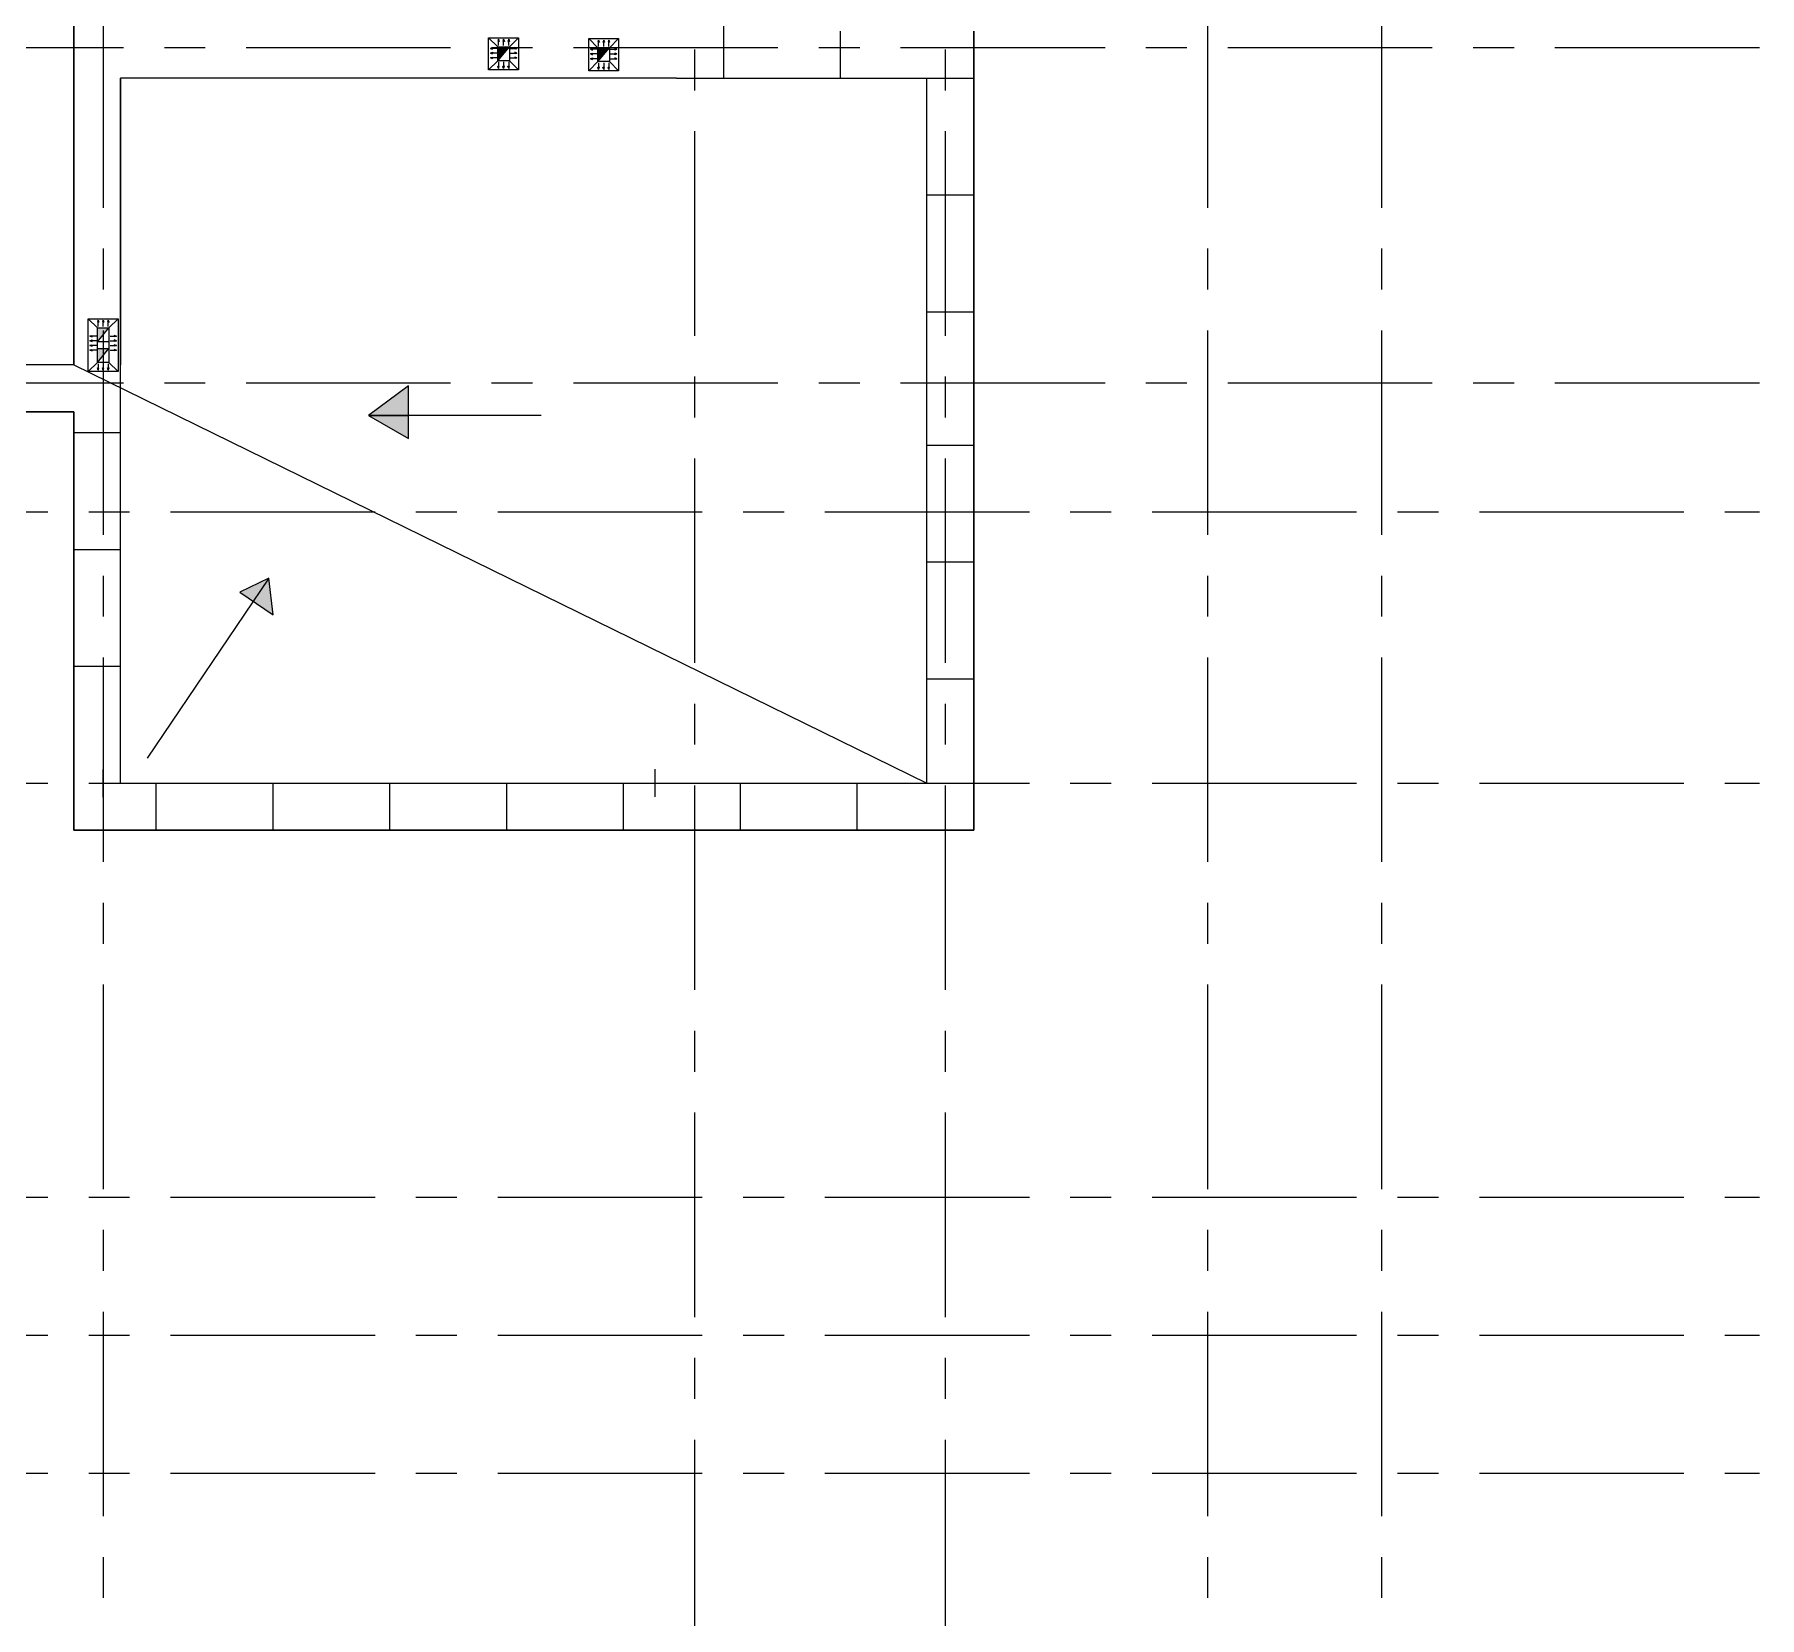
# Model space of a CAD drawing. Header units: millimetres. Extents: x -689206 to 4969298, y -1019800 to 703299.
# Drawn here: x 688309 to 707056, y -646991 to -629782 of the extents above; entities that cross this region are included whole.
import ezdxf

# ---------------------------------------------------------------- set-up
doc = ezdxf.new("R2010")
doc.units = ezdxf.units.MM
doc.linetypes.add('осеваяX2', pattern=[101.6, 63.5, -12.7, 12.7, -12.7])
doc.layers.add('кровля', color=211, linetype='Continuous')
doc.layers.add('четотам', color=7, linetype='Continuous')
for name, color, linetype, lineweight in [('несущие', 7, 'Continuous', 30), ('ПЕРЕГОРОДКИ', 252, 'Continuous', 9), ('РАЗМЕРЫ', 7, 'Continuous', 9), ('стены', 7, 'Continuous', 20)]:
    doc.layers.add(name, color=color, linetype=linetype, lineweight=lineweight)

msp = doc.modelspace()

# ---------------------------------------------------------------- hatches: boundary and pattern name
at = {"layer": 'кровля', "lineweight": 5, "true_color": 0x000000}
h = msp.add_hatch(color=18, dxfattribs=at)
h.dxf.hatch_style = 1
h.paths.add_polyline_path([(693351.7, -629857.3), (693359.9, -629857.3), (693351.7, -629833.7)])
h.paths.add_polyline_path([(693343.6, -629857.3), (693351.7, -629857.3), (693351.7, -629833.7)])
h = msp.add_hatch(color=18, dxfattribs=at)
h.dxf.hatch_style = 1
h.paths.add_polyline_path([(693407, -629857.3), (693415.1, -629857.3), (693407, -629833.7)])
h.paths.add_polyline_path([(693398.9, -629857.3), (693407, -629857.3), (693407, -629833.7)])
h = msp.add_hatch(color=18, dxfattribs=at)
h.dxf.hatch_style = 1
h.paths.add_polyline_path([(693462.3, -629833.7), (693454.1, -629857.3), (693462.3, -629857.3)])
h.paths.add_polyline_path([(693462.3, -629833.7), (693462.3, -629857.3), (693470.4, -629857.3)])
h = msp.add_hatch(color=18, dxfattribs=at)
h.dxf.hatch_style = 1
h.paths.add_polyline_path([(694439.2, -629867.3), (694447.4, -629867.3), (694439.2, -629843.7)])
h.paths.add_polyline_path([(694431.1, -629867.3), (694439.2, -629867.3), (694439.2, -629843.7)])
h = msp.add_hatch(color=18, dxfattribs=at)
h.dxf.hatch_style = 1
h.paths.add_polyline_path([(694494.5, -629867.3), (694502.6, -629867.3), (694494.5, -629843.7)])
h.paths.add_polyline_path([(694486.4, -629867.3), (694494.5, -629867.3), (694494.5, -629843.7)])
h = msp.add_hatch(color=18, dxfattribs=at)
h.dxf.hatch_style = 1
h.paths.add_polyline_path([(694549.8, -629843.7), (694541.6, -629867.3), (694549.8, -629867.3)])
h.paths.add_polyline_path([(694549.8, -629843.7), (694549.8, -629867.3), (694557.9, -629867.3)])
h = msp.add_hatch(color=18, dxfattribs=at)
h.dxf.hatch_style = 1
h.paths.add_polyline_path([(693263, -629933.1), (693286.7, -629941.2), (693286.7, -629933.1)])
h.paths.add_polyline_path([(693263, -629933.1), (693286.7, -629933.1), (693286.7, -629924.9)])
h = msp.add_hatch(color=18, dxfattribs=at)
h.dxf.hatch_style = 1
h.paths.add_polyline_path([(693263, -629984.3), (693286.7, -629992.5), (693286.7, -629984.3)])
h.paths.add_polyline_path([(693263, -629984.3), (693286.7, -629984.3), (693286.7, -629976.2)])
h = msp.add_hatch(color=18, dxfattribs=at)
h.dxf.hatch_style = 1
h.paths.add_polyline_path([(693286.7, -630035.6), (693286.7, -630027.4), (693263, -630035.6)])
h.paths.add_polyline_path([(693286.7, -630043.7), (693286.7, -630035.6), (693263, -630035.6)])
h = msp.add_hatch(color=18, dxfattribs=at)
h.dxf.hatch_style = 1
h.paths.add_polyline_path([(693527.3, -629933.1), (693527.3, -629941.2), (693551, -629933.1)])
h.paths.add_polyline_path([(693527.3, -629924.9), (693527.3, -629933.1), (693551, -629933.1)])
h = msp.add_hatch(color=18, dxfattribs=at)
h.dxf.hatch_style = 1
h.paths.add_polyline_path([(693527.3, -629984.3), (693527.3, -629992.5), (693551, -629984.3)])
h.paths.add_polyline_path([(693527.3, -629976.2), (693527.3, -629984.3), (693551, -629984.3)])
h = msp.add_hatch(color=18, dxfattribs=at)
h.dxf.hatch_style = 1
h.paths.add_polyline_path([(693551, -630035.6), (693527.3, -630027.4), (693527.3, -630035.6)])
h.paths.add_polyline_path([(693551, -630035.6), (693527.3, -630035.6), (693527.3, -630043.7)])
h = msp.add_hatch(color=18, dxfattribs=at)
h.dxf.hatch_style = 1
h.paths.add_polyline_path([(694350.5, -629943.1), (694374.2, -629951.2), (694374.2, -629943.1)])
h.paths.add_polyline_path([(694350.5, -629943.1), (694374.2, -629943.1), (694374.2, -629934.9)])
h = msp.add_hatch(color=18, dxfattribs=at)
h.dxf.hatch_style = 1
h.paths.add_polyline_path([(694350.5, -629994.3), (694374.2, -630002.5), (694374.2, -629994.3)])
h.paths.add_polyline_path([(694350.5, -629994.3), (694374.2, -629994.3), (694374.2, -629986.2)])
h = msp.add_hatch(color=18, dxfattribs=at)
h.dxf.hatch_style = 1
h.paths.add_polyline_path([(694374.2, -630045.6), (694374.2, -630037.4), (694350.5, -630045.6)])
h.paths.add_polyline_path([(694374.2, -630053.7), (694374.2, -630045.6), (694350.5, -630045.6)])
h = msp.add_hatch(color=18, dxfattribs=at)
h.dxf.hatch_style = 1
h.paths.add_polyline_path([(694614.8, -629943.1), (694614.8, -629951.2), (694638.5, -629943.1)])
h.paths.add_polyline_path([(694614.8, -629934.9), (694614.8, -629943.1), (694638.5, -629943.1)])
h = msp.add_hatch(color=18, dxfattribs=at)
h.dxf.hatch_style = 1
h.paths.add_polyline_path([(694614.8, -629994.3), (694614.8, -630002.5), (694638.5, -629994.3)])
h.paths.add_polyline_path([(694614.8, -629986.2), (694614.8, -629994.3), (694638.5, -629994.3)])
h = msp.add_hatch(color=18, dxfattribs=at)
h.dxf.hatch_style = 1
h.paths.add_polyline_path([(694638.5, -630045.6), (694614.8, -630037.4), (694614.8, -630045.6)])
h.paths.add_polyline_path([(694638.5, -630045.6), (694614.8, -630045.6), (694614.8, -630053.7)])
h = msp.add_hatch(color=18, dxfattribs=at)
h.dxf.hatch_style = 1
h.paths.add_polyline_path([(693351.7, -630151.3), (693359.9, -630127.7), (693351.7, -630127.7)])
h.paths.add_polyline_path([(693351.7, -630151.3), (693351.7, -630127.7), (693343.6, -630127.7)])
h = msp.add_hatch(color=18, dxfattribs=at)
h.dxf.hatch_style = 1
h.paths.add_polyline_path([(693407, -630151.3), (693415.1, -630127.7), (693407, -630127.7)])
h.paths.add_polyline_path([(693407, -630151.3), (693407, -630127.7), (693398.9, -630127.7)])
h = msp.add_hatch(color=18, dxfattribs=at)
h.dxf.hatch_style = 1
h.paths.add_polyline_path([(693462.3, -630127.7), (693454.1, -630127.7), (693462.3, -630151.3)])
h.paths.add_polyline_path([(693470.4, -630127.7), (693462.3, -630127.7), (693462.3, -630151.3)])
h = msp.add_hatch(color=18, dxfattribs=at)
h.dxf.hatch_style = 1
h.paths.add_polyline_path([(694447.4, -630137.7), (694439.2, -630137.7), (694439.2, -630161.3)])
h.paths.add_polyline_path([(694439.2, -630137.7), (694431.1, -630137.7), (694439.2, -630161.3)])
h = msp.add_hatch(color=18, dxfattribs=at)
h.dxf.hatch_style = 1
h.paths.add_polyline_path([(694502.6, -630137.7), (694494.5, -630137.7), (694494.5, -630161.3)])
h.paths.add_polyline_path([(694494.5, -630137.7), (694486.4, -630137.7), (694494.5, -630161.3)])
h = msp.add_hatch(color=18, dxfattribs=at)
h.dxf.hatch_style = 1
h.paths.add_polyline_path([(694549.8, -630137.7), (694541.6, -630137.7), (694549.8, -630161.3)])
h.paths.add_polyline_path([(694557.9, -630137.7), (694549.8, -630137.7), (694549.8, -630161.3)])
at = {"layer": 'кровля', "lineweight": 5}
h = msp.add_hatch(color=7, dxfattribs=at)
h.dxf.hatch_style = 1
h.paths.add_polyline_path([(689000.3, -632911.1), (689008.4, -632911.1), (689000.3, -632887.5)])
h.paths.add_polyline_path([(688992.1, -632911.1), (689000.3, -632911.1), (689000.3, -632887.5)])
at = {"layer": 'кровля', "lineweight": 15}
h = msp.add_hatch(color=7, dxfattribs=at)
h.dxf.hatch_style = 1
h.paths.add_polyline_path([(689055.6, -632911.1), (689063.7, -632911.1), (689055.6, -632887.5)])
h.paths.add_polyline_path([(689047.4, -632911.1), (689055.6, -632911.1), (689055.6, -632887.5)])
at = {"layer": 'кровля', "lineweight": 5}
h = msp.add_hatch(color=7, dxfattribs=at)
h.dxf.hatch_style = 1
h.paths.add_polyline_path([(689110.8, -632887.5), (689102.7, -632911.1), (689110.8, -632911.1)])
h.paths.add_polyline_path([(689110.8, -632887.5), (689110.8, -632911.1), (689119, -632911.1)])
h = msp.add_hatch(color=7, dxfattribs=at)
h.dxf.hatch_style = 1
h.paths.add_polyline_path([(688911.6, -633061.8), (688935.2, -633069.9), (688935.2, -633061.8)])
h.paths.add_polyline_path([(688911.6, -633061.8), (688935.2, -633061.8), (688935.2, -633053.6)])
h = msp.add_hatch(color=7, dxfattribs=at)
h.dxf.hatch_style = 1
h.paths.add_polyline_path([(689175.9, -633061.8), (689175.9, -633069.9), (689199.5, -633061.8)])
h.paths.add_polyline_path([(689175.9, -633053.6), (689175.9, -633061.8), (689199.5, -633061.8)])
h = msp.add_hatch(color=7, dxfattribs=at)
h.dxf.hatch_style = 1
h.paths.add_polyline_path([(688911.6, -633111.6), (688935.2, -633119.7), (688935.2, -633111.6)])
h.paths.add_polyline_path([(688911.6, -633111.6), (688935.2, -633111.6), (688935.2, -633103.4)])
h = msp.add_hatch(color=7, dxfattribs=at)
h.dxf.hatch_style = 1
h.paths.add_polyline_path([(688911.6, -633162.8), (688935.2, -633170.9), (688935.2, -633162.8)])
h.paths.add_polyline_path([(688911.6, -633162.8), (688935.2, -633162.8), (688935.2, -633154.7)])
h = msp.add_hatch(color=7, dxfattribs=at)
h.dxf.hatch_style = 1
h.paths.add_polyline_path([(688935.2, -633214.1), (688935.2, -633205.9), (688911.6, -633214.1)])
h.paths.add_polyline_path([(688935.2, -633222.2), (688935.2, -633214.1), (688911.6, -633214.1)])
h = msp.add_hatch(color=7, dxfattribs=at)
h.dxf.hatch_style = 1
h.paths.add_polyline_path([(689175.9, -633111.6), (689175.9, -633119.7), (689199.5, -633111.6)])
h.paths.add_polyline_path([(689175.9, -633103.4), (689175.9, -633111.6), (689199.5, -633111.6)])
h = msp.add_hatch(color=7, dxfattribs=at)
h.dxf.hatch_style = 1
h.paths.add_polyline_path([(689175.9, -633162.8), (689175.9, -633170.9), (689199.5, -633162.8)])
h.paths.add_polyline_path([(689175.9, -633154.7), (689175.9, -633162.8), (689199.5, -633162.8)])
h = msp.add_hatch(color=7, dxfattribs=at)
h.dxf.hatch_style = 1
h.paths.add_polyline_path([(689199.5, -633214.1), (689175.9, -633205.9), (689175.9, -633214.1)])
h.paths.add_polyline_path([(689199.5, -633214.1), (689175.9, -633214.1), (689175.9, -633222.2)])
h = msp.add_hatch(color=7, dxfattribs=at)
h.dxf.hatch_style = 1
h.paths.add_polyline_path([(689000.3, -633431.3), (689008.4, -633407.7), (689000.3, -633407.7)])
h.paths.add_polyline_path([(689000.3, -633431.3), (689000.3, -633407.7), (688992.1, -633407.7)])
at = {"layer": 'кровля', "lineweight": 15}
h = msp.add_hatch(color=7, dxfattribs=at)
h.dxf.hatch_style = 1
h.paths.add_polyline_path([(689055.6, -633431.3), (689063.7, -633407.7), (689055.6, -633407.7)])
h.paths.add_polyline_path([(689055.6, -633431.3), (689055.6, -633407.7), (689047.4, -633407.7)])
at = {"layer": 'кровля', "lineweight": 5}
h = msp.add_hatch(color=7, dxfattribs=at)
h.dxf.hatch_style = 1
h.paths.add_polyline_path([(689110.8, -633407.7), (689102.7, -633407.7), (689110.8, -633431.3)])
h.paths.add_polyline_path([(689119, -633407.7), (689110.8, -633407.7), (689110.8, -633431.3)])
at = {"layer": 'ПЕРЕГОРОДКИ', "linetype": 'ByBlock', "lineweight": 20, "ltscale": 35}
h = msp.add_hatch(color=0, dxfattribs=at)
h.dxf.hatch_style = 1
h.paths.add_polyline_path([(693412.6, -617299.7), (693291.4, -617229.8), (693372.2, -617369.6)])
h.paths.add_polyline_path([(693436.6, -617258), (693449.6, -617235.5), (693291.4, -617229.8), (693412.6, -617299.7)])
h.paths.add_polyline_path([(692132.8, -616560.9), (692103.4, -616611.9), (692221.9, -616612.3)])
h.paths.add_polyline_path([(692162.5, -616509.4), (692132.8, -616560.9), (692221.9, -616612.3)])
h.paths.add_polyline_path([(692374.5, -633922.5), (691938.4, -633922.5), (692374.5, -634174.3)])
h.paths.add_polyline_path([(692374.5, -633600.4), (691938.4, -633922.5), (692374.5, -633922.5)])
h.paths.add_polyline_path([(690854.7, -635691.7), (690684.6, -635943.6), (690904.1, -636091.8)])
h.paths.add_polyline_path([(690854.7, -635691.7), (690539.1, -635845.4), (690684.6, -635943.6)])
at = {"layer": 'РАЗМЕРЫ', "lineweight": 5, "ltscale": 150}
h = msp.add_hatch(color=256, dxfattribs=at)
h.dxf.hatch_style = 1
h.paths.add_polyline_path([(693469.5, -629917.5), (693344.5, -629917.5), (693344.5, -630067.5)])
h = msp.add_hatch(color=256, dxfattribs=at)
h.dxf.hatch_style = 1
h.paths.add_polyline_path([(694557, -629927.5), (694432, -629927.5), (694432, -630077.5)])
h = msp.add_hatch(color=256, dxfattribs=at)
h.dxf.hatch_style = 1
h.paths.add_polyline_path([(689118.1, -632972.5), (688993.1, -632972.5), (688993.1, -633122.5)])
h.paths.add_polyline_path([(689118.1, -633196.3), (688993.1, -633196.3), (688993.1, -633346.3)])

# ---------------------------------------------------------------- linework, layer by layer
at = {"layer": 'кровля', "color": 18, "lineweight": 5, "true_color": 0x000000}
for p, q in [((693344.5, -629917.5), (693244.5, -629817.5)), ((693351.7, -629833.7), (693343.6, -629857.3)), ((693343.6, -629857.3), (693351.7, -629857.3)), ((693351.7, -629903.7), (693351.7, -629833.7)), ((693351.7, -629833.7), (693359.9, -629857.3)), ((693359.9, -629857.3), (693351.7, -629857.3)), ((693407, -629833.7), (693398.9, -629857.3)), ((693398.9, -629857.3), (693407, -629857.3)), ((693407, -629903.7), (693407, -629833.7)), ((693407, -629833.7), (693415.1, -629857.3)), ((693415.1, -629857.3), (693407, -629857.3)), ((693462.3, -629833.7), (693454.1, -629857.3)), ((693454.1, -629857.3), (693462.3, -629857.3)), ((693462.3, -629903.7), (693462.3, -629833.7)), ((693462.3, -629833.7), (693470.4, -629857.3)), ((693470.4, -629857.3), (693462.3, -629857.3)), ((693469.5, -629917.5), (693569.5, -629817.5)), ((694432, -629927.5), (694332, -629827.5)), ((694439.2, -629843.7), (694431.1, -629867.3)), ((694431.1, -629867.3), (694439.2, -629867.3)), ((694439.2, -629913.7), (694439.2, -629843.7)), ((694439.2, -629843.7), (694447.4, -629867.3)), ((694447.4, -629867.3), (694439.2, -629867.3)), ((694494.5, -629843.7), (694486.4, -629867.3)), ((694486.4, -629867.3), (694494.5, -629867.3)), ((694494.5, -629913.7), (694494.5, -629843.7)), ((694494.5, -629843.7), (694502.6, -629867.3)), ((694502.6, -629867.3), (694494.5, -629867.3)), ((694549.8, -629843.7), (694541.6, -629867.3)), ((694541.6, -629867.3), (694549.8, -629867.3)), ((694549.8, -629913.7), (694549.8, -629843.7)), ((694549.8, -629843.7), (694557.9, -629867.3)), ((694557.9, -629867.3), (694549.8, -629867.3)), ((694557, -629927.5), (694657, -629827.5)), ((693344.5, -630067.5), (693244.5, -630167.5)), ((693263, -629933.1), (693286.7, -629924.9)), ((693333, -629933.1), (693263, -629933.1)), ((693263, -629933.1), (693286.7, -629941.2)), ((693263, -629984.3), (693286.7, -629976.2)), ((693333, -629984.3), (693263, -629984.3)), ((693263, -629984.3), (693286.7, -629992.5)), ((693263, -630035.6), (693286.7, -630027.4)), ((693333, -630035.6), (693263, -630035.6)), ((693263, -630035.6), (693286.7, -630043.7)), ((693286.7, -629924.9), (693286.7, -629933.1)), ((693286.7, -629941.2), (693286.7, -629933.1)), ((693286.7, -629976.2), (693286.7, -629984.3)), ((693286.7, -629992.5), (693286.7, -629984.3)), ((693286.7, -630027.4), (693286.7, -630035.6)), ((693286.7, -630043.7), (693286.7, -630035.6)), ((693469.5, -630067.5), (693569.5, -630167.5)), ((693481, -629933.1), (693551, -629933.1)), ((693481, -629984.3), (693551, -629984.3)), ((693481, -630035.6), (693551, -630035.6)), ((693551, -629933.1), (693527.3, -629924.9)), ((693527.3, -629924.9), (693527.3, -629933.1)), ((693551, -629933.1), (693527.3, -629941.2)), ((693527.3, -629941.2), (693527.3, -629933.1)), ((693551, -629984.3), (693527.3, -629976.2)), ((693527.3, -629976.2), (693527.3, -629984.3)), ((693551, -629984.3), (693527.3, -629992.5)), ((693527.3, -629992.5), (693527.3, -629984.3)), ((693551, -630035.6), (693527.3, -630027.4)), ((693527.3, -630027.4), (693527.3, -630035.6)), ((693551, -630035.6), (693527.3, -630043.7)), ((693527.3, -630043.7), (693527.3, -630035.6)), ((694350.5, -629943.1), (694374.2, -629934.9)), ((694420.5, -629943.1), (694350.5, -629943.1)), ((694350.5, -629943.1), (694374.2, -629951.2)), ((694350.5, -629994.3), (694374.2, -629986.2)), ((694420.5, -629994.3), (694350.5, -629994.3)), ((694350.5, -629994.3), (694374.2, -630002.5)), ((694350.5, -630045.6), (694374.2, -630037.4)), ((694420.5, -630045.6), (694350.5, -630045.6)), ((694350.5, -630045.6), (694374.2, -630053.7)), ((694374.2, -629934.9), (694374.2, -629943.1)), ((694374.2, -629951.2), (694374.2, -629943.1)), ((694374.2, -629986.2), (694374.2, -629994.3)), ((694374.2, -630002.5), (694374.2, -629994.3)), ((694374.2, -630037.4), (694374.2, -630045.6)), ((694374.2, -630053.7), (694374.2, -630045.6)), ((694568.5, -629943.1), (694638.5, -629943.1)), ((694568.5, -629994.3), (694638.5, -629994.3)), ((694568.5, -630045.6), (694638.5, -630045.6)), ((694638.5, -629943.1), (694614.8, -629934.9)), ((694614.8, -629934.9), (694614.8, -629943.1)), ((694638.5, -629943.1), (694614.8, -629951.2)), ((694614.8, -629951.2), (694614.8, -629943.1)), ((694638.5, -629994.3), (694614.8, -629986.2)), ((694614.8, -629986.2), (694614.8, -629994.3)), ((694638.5, -629994.3), (694614.8, -630002.5)), ((694614.8, -630002.5), (694614.8, -629994.3)), ((694638.5, -630045.6), (694614.8, -630037.4)), ((694614.8, -630037.4), (694614.8, -630045.6)), ((694638.5, -630045.6), (694614.8, -630053.7)), ((694614.8, -630053.7), (694614.8, -630045.6)), ((693351.7, -630151.3), (693343.6, -630127.7)), ((693343.6, -630127.7), (693351.7, -630127.7)), ((693351.7, -630081.3), (693351.7, -630151.3)), ((693351.7, -630151.3), (693359.9, -630127.7)), ((693359.9, -630127.7), (693351.7, -630127.7)), ((693407, -630151.3), (693398.9, -630127.7)), ((693398.9, -630127.7), (693407, -630127.7)), ((693407, -630081.3), (693407, -630151.3)), ((693407, -630151.3), (693415.1, -630127.7)), ((693415.1, -630127.7), (693407, -630127.7)), ((693462.3, -630151.3), (693454.1, -630127.7)), ((693454.1, -630127.7), (693462.3, -630127.7)), ((693462.3, -630081.3), (693462.3, -630151.3)), ((693462.3, -630151.3), (693470.4, -630127.7)), ((693470.4, -630127.7), (693462.3, -630127.7)), ((694432, -630077.5), (694332, -630177.5)), ((694439.2, -630161.3), (694431.1, -630137.7)), ((694431.1, -630137.7), (694439.2, -630137.7)), ((694439.2, -630091.3), (694439.2, -630161.3)), ((694439.2, -630161.3), (694447.4, -630137.7)), ((694447.4, -630137.7), (694439.2, -630137.7)), ((694494.5, -630161.3), (694486.4, -630137.7)), ((694486.4, -630137.7), (694494.5, -630137.7)), ((694494.5, -630091.3), (694494.5, -630161.3)), ((694494.5, -630161.3), (694502.6, -630137.7)), ((694502.6, -630137.7), (694494.5, -630137.7)), ((694549.8, -630161.3), (694541.6, -630137.7)), ((694541.6, -630137.7), (694549.8, -630137.7)), ((694549.8, -630091.3), (694549.8, -630161.3)), ((694549.8, -630161.3), (694557.9, -630137.7)), ((694557.9, -630137.7), (694549.8, -630137.7)), ((694557, -630077.5), (694657, -630177.5))]:
    msp.add_line(p, q, dxfattribs=at)
at = {"layer": 'кровля', "color": 7, "lineweight": 5}
for p, q in [((688993.1, -632972.5), (688893.1, -632872.5)), ((689000.3, -632887.5), (688992.1, -632911.1)), ((689000.3, -632957.5), (689000.3, -632887.5)), ((689000.3, -632887.5), (689008.4, -632911.1)), ((689110.8, -632887.5), (689102.7, -632911.1)), ((689110.8, -632957.5), (689110.8, -632887.5)), ((689110.8, -632887.5), (689119, -632911.1)), ((689118.1, -632972.5), (689218.1, -632872.5)), ((688911.6, -633061.8), (688935.2, -633053.6)), ((688981.6, -633061.8), (688911.6, -633061.8)), ((688911.6, -633061.8), (688935.2, -633069.9)), ((688935.2, -633053.6), (688935.2, -633061.8)), ((688935.2, -633069.9), (688935.2, -633061.8)), ((688992.1, -632911.1), (689000.3, -632911.1)), ((689008.4, -632911.1), (689000.3, -632911.1)), ((689102.7, -632911.1), (689110.8, -632911.1)), ((689119, -632911.1), (689110.8, -632911.1)), ((689129.5, -633061.8), (689199.5, -633061.8)), ((689199.5, -633061.8), (689175.9, -633053.6)), ((689175.9, -633053.6), (689175.9, -633061.8)), ((689199.5, -633061.8), (689175.9, -633069.9)), ((689175.9, -633069.9), (689175.9, -633061.8)), ((688911.6, -633111.6), (688935.2, -633103.4)), ((688981.6, -633111.6), (688911.6, -633111.6)), ((688911.6, -633111.6), (688935.2, -633119.7)), ((688911.6, -633162.8), (688935.2, -633154.7)), ((688981.6, -633162.8), (688911.6, -633162.8)), ((688911.6, -633162.8), (688935.2, -633170.9)), ((688911.6, -633214.1), (688935.2, -633205.9)), ((688981.6, -633214.1), (688911.6, -633214.1)), ((688911.6, -633214.1), (688935.2, -633222.2)), ((688935.2, -633103.4), (688935.2, -633111.6)), ((688935.2, -633119.7), (688935.2, -633111.6)), ((688935.2, -633154.7), (688935.2, -633162.8)), ((688935.2, -633170.9), (688935.2, -633162.8)), ((688935.2, -633205.9), (688935.2, -633214.1)), ((688935.2, -633222.2), (688935.2, -633214.1)), ((689129.5, -633111.6), (689199.5, -633111.6)), ((689129.5, -633162.8), (689199.5, -633162.8)), ((689129.5, -633214.1), (689199.5, -633214.1)), ((689199.5, -633111.6), (689175.9, -633103.4)), ((689175.9, -633103.4), (689175.9, -633111.6)), ((689199.5, -633111.6), (689175.9, -633119.7)), ((689175.9, -633119.7), (689175.9, -633111.6)), ((689199.5, -633162.8), (689175.9, -633154.7)), ((689175.9, -633154.7), (689175.9, -633162.8)), ((689199.5, -633162.8), (689175.9, -633170.9)), ((689175.9, -633170.9), (689175.9, -633162.8)), ((689199.5, -633214.1), (689175.9, -633205.9)), ((689175.9, -633205.9), (689175.9, -633214.1)), ((689199.5, -633214.1), (689175.9, -633222.2)), ((689175.9, -633222.2), (689175.9, -633214.1)), ((688993.1, -633346.3), (688893.1, -633446.3)), ((689000.3, -633431.3), (688992.1, -633407.7)), ((688992.1, -633407.7), (689000.3, -633407.7)), ((689000.3, -633361.3), (689000.3, -633431.3)), ((689000.3, -633431.3), (689008.4, -633407.7)), ((689008.4, -633407.7), (689000.3, -633407.7)), ((689110.8, -633431.3), (689102.7, -633407.7)), ((689102.7, -633407.7), (689110.8, -633407.7)), ((689110.8, -633361.3), (689110.8, -633431.3)), ((689110.8, -633431.3), (689119, -633407.7)), ((689119, -633407.7), (689110.8, -633407.7)), ((689118.1, -633346.3), (689218.1, -633446.3))]:
    msp.add_line(p, q, dxfattribs=at)
at = {"layer": 'кровля', "color": 7, "lineweight": 15}
for p, q in [((689055.6, -632887.5), (689047.4, -632911.1)), ((689055.6, -632957.5), (689055.6, -632887.5)), ((689055.6, -632887.5), (689063.7, -632911.1)), ((689047.4, -632911.1), (689055.6, -632911.1)), ((689063.7, -632911.1), (689055.6, -632911.1)), ((689055.6, -633431.3), (689047.4, -633407.7)), ((689047.4, -633407.7), (689055.6, -633407.7)), ((689055.6, -633361.3), (689055.6, -633431.3)), ((689055.6, -633431.3), (689063.7, -633407.7)), ((689063.7, -633407.7), (689055.6, -633407.7))]:
    msp.add_line(p, q, dxfattribs=at)
at = {"layer": 'кровля', "color": 18, "lineweight": 5, "true_color": 0x000000}
for points in [[(693244.5, -629817.5), (693569.5, -629817.5), (693569.5, -630167.5), (693244.5, -630167.5)], [(694332, -629827.5), (694657, -629827.5), (694657, -630177.5), (694332, -630177.5)], [(693344.5, -629917.5), (693469.5, -629917.5), (693469.5, -630067.5), (693344.5, -630067.5)], [(694432, -629927.5), (694557, -629927.5), (694557, -630077.5), (694432, -630077.5)]]:
    msp.add_lwpolyline(points, close=True, dxfattribs=at)
at = {"layer": 'кровля', "color": 7, "lineweight": 5}
for points in [[(688893.1, -632872.5), (689218.1, -632872.5), (689218.1, -633446.3), (688893.1, -633446.3)], [(688993.1, -632972.5), (689118.1, -632972.5), (689118.1, -633346.3), (688993.1, -633346.3)]]:
    msp.add_lwpolyline(points, close=True, dxfattribs=at)
at = {"layer": 'несущие', "lineweight": 30}
for p, q in [((688734.7, -618696.7), (688734.7, -633374.2)), ((689244.6, -630257), (689244.6, -633374.2))]:
    msp.add_line(p, q, dxfattribs=at)
at = {"layer": 'несущие', "lineweight": 13}
msp.add_line((695285.4, -630257), (689244.4, -630257), dxfattribs=at)
at = {"layer": 'РАЗМЕРЫ', "linetype": 'осеваяX2', "lineweight": 5, "ltscale": 35}
for p, q in [((695485.4, -654392.6), (695485.4, -604551.3)), ((698207.9, -654392.6), (698207.9, -604551.3)), ((702947.1, -604551.3), (702947.1, -654392.6)), ((707055.6, -629928.3), (640002.9, -629928.3)), ((707055.6, -633573), (640002.9, -633573))]:
    msp.add_line(p, q, dxfattribs=at)
at = {"layer": 'РАЗМЕРЫ', "lineweight": 9, "ltscale": 150}
for p, q in [((695795.4, -628877), (695795.4, -630257)), ((697065.4, -629747), (697065.4, -630257)), ((698007.5, -630257), (698517.5, -630257)), ((698007.5, -631527), (698517.5, -631527)), ((698007.5, -632797), (698517.5, -632797)), ((693815.5, -633922.5), (691938.4, -633922.5)), ((688734.7, -634110.3), (689244.6, -634110.3)), ((698007.5, -634246.2), (698517.5, -634246.2)), ((688734.7, -635380.3), (689244.6, -635380.3)), ((690854.7, -635691.7), (689534.1, -637648.1)), ((698007.5, -635516.2), (698517.5, -635516.2)), ((688734.7, -636650.3), (689244.6, -636650.3)), ((698007.5, -636786.2), (698517.5, -636786.2)), ((689627.5, -637920.3), (689627.5, -638430.3)), ((690897.5, -637920.3), (690897.5, -638430.3)), ((692167.5, -637920.3), (692167.5, -638430.3)), ((693437.5, -637920.3), (693437.5, -638430.3)), ((694707.5, -637920.3), (694707.5, -638430.3)), ((695977.5, -637920.3), (695977.5, -638430.3)), ((697247.5, -637920.3), (697247.5, -638430.3))]:
    msp.add_line(p, q, dxfattribs=at)
at = {"layer": 'РАЗМЕРЫ', "lineweight": 20, "ltscale": 150}
msp.add_line((688734.7, -633374.2), (698007.5, -637920.3), dxfattribs=at)
at = {"layer": 'РАЗМЕРЫ', "lineweight": 25, "ltscale": 150}
for p, q in [((692374.5, -633600.4), (691938.4, -633922.5)), ((692374.5, -633922.5), (692374.5, -633600.4)), ((691938.4, -633922.5), (692374.5, -633922.5)), ((691938.4, -633922.5), (692374.5, -634174.3)), ((692374.5, -634174.3), (692374.5, -633922.5)), ((690854.7, -635691.7), (690539.1, -635845.4)), ((690904.1, -636091.8), (690854.7, -635691.7)), ((690539.1, -635845.4), (690904.1, -636091.8))]:
    msp.add_line(p, q, dxfattribs=at)
at = {"layer": 'РАЗМЕРЫ', "lineweight": 30}
msp.add_line((688734.7, -633884.2), (685178.7, -633884.2), dxfattribs=at)
at = {"layer": 'стены', "linetype": 'осеваяX2', "lineweight": 5, "ltscale": 35}
for p, q in [((689055.6, -604551.3), (689055.6, -654392.6)), ((701055.6, -604551.3), (701055.6, -654392.6)), ((640002.9, -634972.3), (707055.6, -634972.3)), ((640002.9, -637920.3), (707055.6, -637920.3)), ((640002.9, -642422.3), (707055.6, -642422.3)), ((640002.9, -643922.3), (707055.6, -643922.3)), ((640002.9, -645422.3), (707055.6, -645422.3))]:
    msp.add_line(p, q, dxfattribs=at)
at = {"layer": 'стены', "lineweight": 30}
for p, q in [((698517.5, -629747), (698517.5, -638430.3)), ((685178.7, -633884.2), (688734.7, -633884.2)), ((688734.7, -635637), (688734.7, -633884.2)), ((688734.7, -638430.3), (688734.7, -635637)), ((698517.5, -638430.3), (688734.7, -638430.3))]:
    msp.add_line(p, q, dxfattribs=at)
at = {"layer": 'стены', "lineweight": 13}
for p, q in [((695285.4, -630257), (698007.5, -630257)), ((698007.5, -637920.3), (698007.5, -630257)), ((688734.7, -633374.2), (685398.7, -633374.2)), ((689244.6, -637922.3), (689244.6, -633374.2))]:
    msp.add_line(p, q, dxfattribs=at)
at = {"layer": 'стены'}
for p, q in [((688905.6, -637922.3), (689205.6, -637922.3)), ((689055.6, -638072.3), (689055.6, -637772.3)), ((694905.6, -637920.3), (695205.6, -637920.3)), ((695055.6, -638070.3), (695055.6, -637770.3))]:
    msp.add_line(p, q, dxfattribs=at)
at = {"layer": 'стены', "lineweight": 20}
msp.add_line((689244.7, -637920.3), (698007.5, -637920.3), dxfattribs=at)
at = {"layer": 'четотам', "color": 18, "lineweight": 5, "true_color": 0x000000}
for points in [[(693344.5, -630067.5), (693344.5, -629917.5), (693469.5, -629917.5), (693469.5, -630067.5), (693344.5, -630067.5), (693469.5, -629917.5)], [(693344.5, -630067.5), (693344.5, -629917.5), (693469.5, -629917.5), (693469.5, -630067.5), (693344.5, -630067.5), (693469.5, -629917.5)], [(694432, -630077.5), (694432, -629927.5), (694557, -629927.5), (694557, -630077.5), (694432, -630077.5), (694557, -629927.5)], [(694432, -630077.5), (694432, -629927.5), (694557, -629927.5), (694557, -630077.5), (694432, -630077.5), (694557, -629927.5)]]:
    msp.add_lwpolyline(points, dxfattribs=at)
at = {"layer": 'четотам', "color": 7, "lineweight": 5}
for points in [[(688993.1, -633122.5), (688993.1, -632972.5), (689118.1, -632972.5), (689118.1, -633122.5), (688993.1, -633122.5), (689118.1, -632972.5)], [(688993.1, -633346.3), (688993.1, -633196.3), (689118.1, -633196.3), (689118.1, -633346.3), (688993.1, -633346.3), (689118.1, -633196.3)]]:
    msp.add_lwpolyline(points, dxfattribs=at)

doc.saveas('drawing.dxf')
